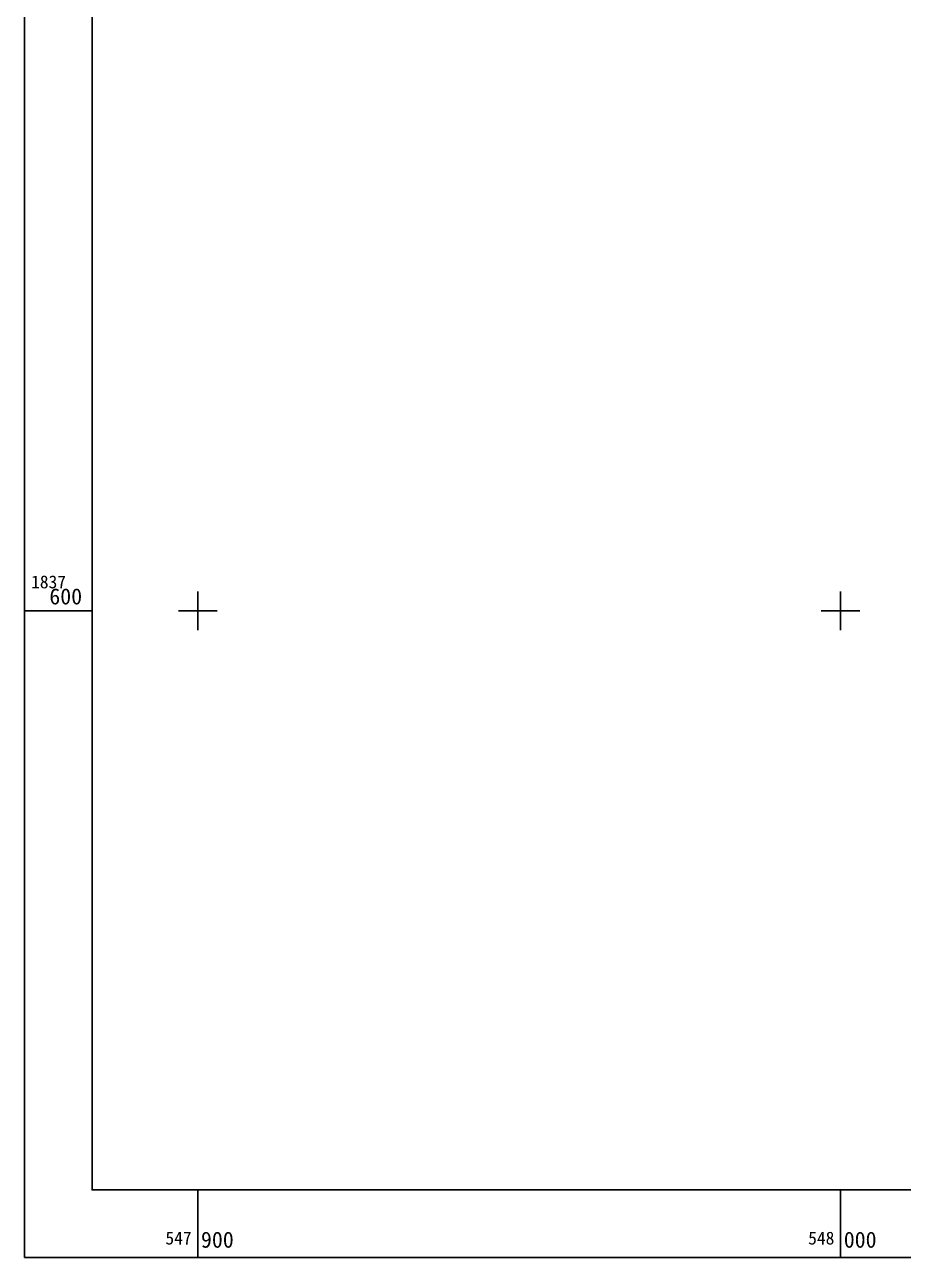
# Model space of a CAD drawing. Extents: x 547873 to 548420, y 1837499 to 1838051.
# Drawn here: x 547873.1 to 548009.8, y 1837499.4 to 1837691.2 of the extents above; entities that cross this region are included whole.
import ezdxf

# ---------------------------------------------------------------- set-up
doc = ezdxf.new("R2010")
doc.units = 0
doc.layers.add('Level 63', color=7, linetype='Continuous')

msp = doc.modelspace()

# ---------------------------------------------------------------- linework, layer by layer
at = {"layer": 'Level 63'}
for p, q in [((547900, 1837597), (547900, 1837603)), ((548000, 1837597), (548000, 1837603)), ((547883.57, 1837600), (547873.07, 1837600)), ((547897, 1837600), (547903, 1837600)), ((547997, 1837600), (548003, 1837600)), ((547900, 1837509.94), (547900, 1837499.44)), ((548000, 1837509.94), (548000, 1837499.44))]:
    msp.add_line(p, q, dxfattribs=at)
for points in [[(547873.07, 1838025.96), (548419.85, 1838025.96), (548419.85, 1837499.44), (547873.07, 1837499.44), (547873.07, 1838025.96)], [(547883.57, 1838015.46), (548409.35, 1838015.46), (548409.35, 1837509.94), (547883.57, 1837509.94), (547883.57, 1838015.46)]]:
    msp.add_lwpolyline(points, dxfattribs=at)

# ---------------------------------------------------------------- texts
for s, height, p in [('1837', 2, (547874.07, 1837603.5)), ('600', 2.5, (547876.91, 1837601)), ('547', 2, (547894.97, 1837501.44)), ('900', 2.5, (547900.5, 1837500.94)), ('548', 2, (547994.96, 1837501.44)), ('000', 2.5, (548000.5, 1837500.94))]:
    msp.add_text(s, height=height, dxfattribs=at).set_placement(p)

doc.saveas('drawing.dxf')
